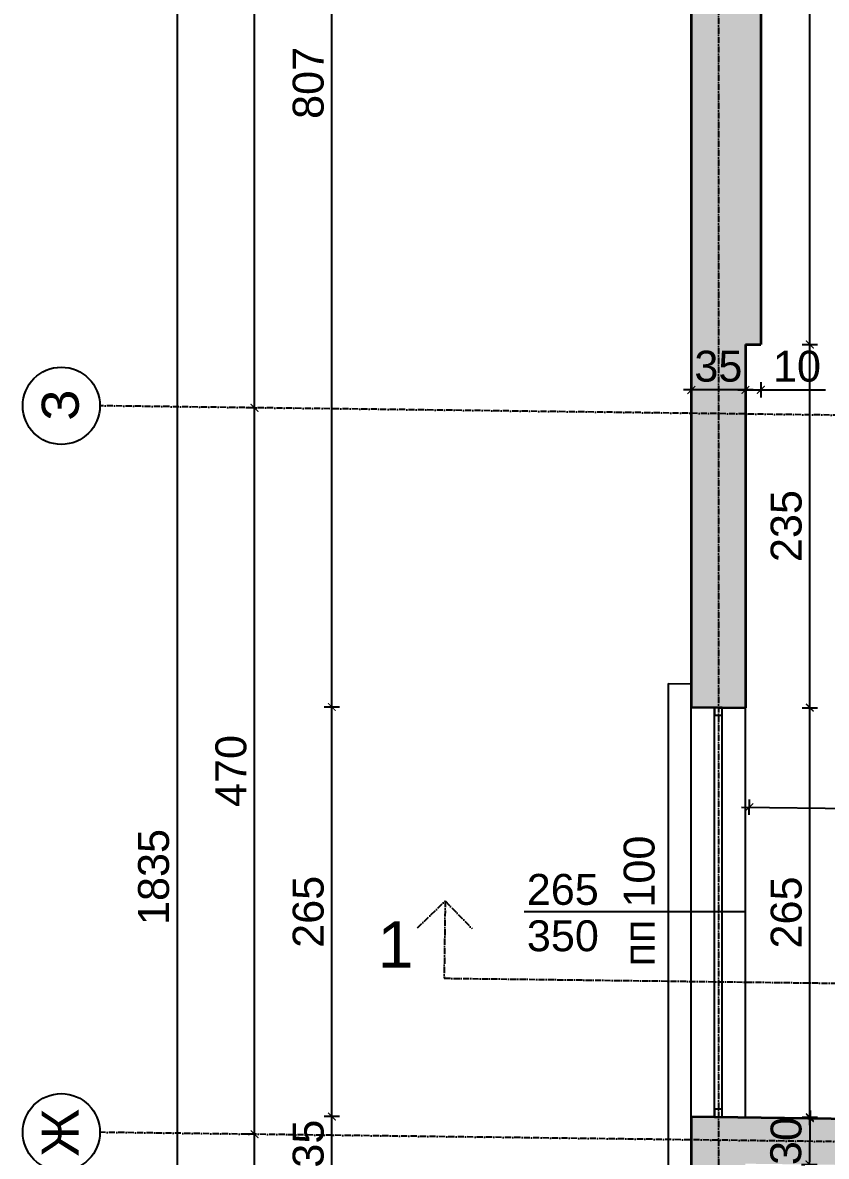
# Model space of a CAD drawing. Header units: inches. Extents: x -72385 to 39588, y -6525 to 66685.
# Drawn here: x -52750 to -52230, y 2029 to 2763 of the extents above; entities that cross this region are included whole.
import ezdxf

# ---------------------------------------------------------------- set-up
doc = ezdxf.new("R2010")
doc.units = ezdxf.units.IN
doc.header["$MEASUREMENT"] = 0
doc.linetypes.add('DashDot', pattern=[0.6, 0.4, -0.1, 0, -0.1])
for name, color, linetype, lineweight in [('Изгледни линии', 253, 'Continuous', 25), ('Линия на разрез', 252, 'DashDot', 25), ('Надписи коти външни', 252, 'Continuous', 25), ('Надписи коти вътрешни', 252, 'Continuous', 25), ('Надписи Оси', 252, 'Continuous', 25), ('Надписи прозорци', 252, 'Continuous', 25), ('Оси', 252, 'DashDot', 25), ('Прозорци', 251, 'Continuous', 25), ('Разрезни линии', 7, 'Continuous', 35), ('Щрих стени', 254, 'Continuous', 25)]:
    doc.layers.add(name, color=color, linetype=linetype, lineweight=lineweight)
doc.styles.add('Arial Regular', font='arial.ttf')
doc.styles.get("Standard").update_dxf_attribs({"font": 'arial.ttf'})
doc.dimstyles.new('Annotative', dxfattribs={"dimscale": 0, "dimtxt": 20, "dimasz": 5, "dimexe": 5, "dimexo": 5, "dimgap": 5, "dimtad": 1, "dimdec": 0, "dimzin": 0, "dimdsep": 46, "dimtxsty": 'Standard', "dimblk": 'ARCHTICK', "dimcen": 5, "dimdle": 5, "dimadec": 0, "dimazin": 0, "dimtfac": 1, "dimtdec": 0, "dimtofl": 0, "dimtmove": 0, "dimatfit": 3, "dimldrblk": 'ARCHTICK', "dimfxl": 5, "dimfxlon": 1, "dimtolj": 1, "dimtzin": 0, "dimarcsym": 1})

# ---------------------------------------------------------------- blocks, each defined once
blk = doc.blocks.new('_ArchTick')
at = {"color": 0, "linetype": 'ByBlock', "const_width": 0.15}
blk.add_lwpolyline([(-0.5, -0.5), (0.5, 0.5)], dxfattribs=at)
blk = doc.blocks.new('*D1707')
at = {"layer": 'Defpoints', "color": 0, "ltscale": 50, "transparency": 16777216}
for p in [(-52282.34, 2319.48), (-52240.65, 2319.48), (-52282.34, 2054.46)]:
    blk.add_point(p, dxfattribs=at)
at = {"layer": 'Надписи коти вътрешни', "color": 0, "lineweight": -2, "ltscale": 50, "transparency": 16777216}
for p, q in [((-52245.65, 2319.48), (-52235.65, 2319.48)), ((-52240.65, 2049.46), (-52240.65, 2324.48)), ((-52245.65, 2054.46), (-52235.65, 2054.46))]:
    blk.add_line(p, q, dxfattribs=at)
at = {"layer": 'Надписи коти вътрешни', "color": 0, "lineweight": -2, "ltscale": 50, "transparency": 16777216, "xscale": 5, "yscale": 5, "zscale": 5}
for p, rotation in [((-52240.65, 2319.48), 90), ((-52240.65, 2054.46), 270)]:
    blk.add_blockref('_ArchTick', p, dxfattribs=dict(at, rotation=rotation))
at = {"layer": 'Надписи коти вътрешни', "color": 0, "ltscale": 50, "transparency": 16777216, "insert": (-52255.86, 2186.97), "char_height": 20, "attachment_point": 5, "rotation": 90}
blk.add_mtext('\\A1;265', dxfattribs=at)
blk = doc.blocks.new('*D1708')
at = {"layer": 'Defpoints', "color": 0, "ltscale": 50, "transparency": 16777216}
for p in [(-52282.34, 2554.5), (-52240.65, 2554.5), (-52282.34, 2319.46)]:
    blk.add_point(p, dxfattribs=at)
at = {"layer": 'Надписи коти вътрешни', "color": 0, "lineweight": -2, "ltscale": 50, "transparency": 16777216}
for p, q in [((-52245.65, 2554.5), (-52235.65, 2554.5)), ((-52240.65, 2314.46), (-52240.65, 2559.5)), ((-52245.65, 2319.46), (-52235.65, 2319.46))]:
    blk.add_line(p, q, dxfattribs=at)
at = {"layer": 'Надписи коти вътрешни', "color": 0, "lineweight": -2, "ltscale": 50, "transparency": 16777216, "xscale": 5, "yscale": 5, "zscale": 5}
for p, rotation in [((-52240.65, 2554.5), 90), ((-52240.65, 2319.46), 270)]:
    blk.add_blockref('_ArchTick', p, dxfattribs=dict(at, rotation=rotation))
at = {"layer": 'Надписи коти вътрешни', "color": 0, "ltscale": 50, "transparency": 16777216, "insert": (-52255.87, 2436.98), "char_height": 20, "attachment_point": 5, "rotation": 90}
blk.add_mtext('\\A1;235', dxfattribs=at)
blk = doc.blocks.new('*D1709')
at = {"layer": 'Defpoints', "color": 0, "ltscale": 50, "transparency": 16777216}
for p in [(-52272.34, 3091.91), (-52240.65, 3091.91), (-52272.34, 2554.37)]:
    blk.add_point(p, dxfattribs=at)
at = {"layer": 'Надписи коти вътрешни', "color": 0, "lineweight": -2, "ltscale": 50, "transparency": 16777216}
for p, q in [((-52240.65, 2549.37), (-52240.65, 3096.91)), ((-52245.65, 3091.91), (-52235.65, 3091.91)), ((-52245.65, 2554.37), (-52235.65, 2554.37))]:
    blk.add_line(p, q, dxfattribs=at)
at = {"layer": 'Надписи коти вътрешни', "color": 0, "lineweight": -2, "ltscale": 50, "transparency": 16777216, "xscale": 5, "yscale": 5, "zscale": 5}
for p, rotation in [((-52240.65, 3091.91), 90), ((-52240.65, 2554.37), 270)]:
    blk.add_blockref('_ArchTick', p, dxfattribs=dict(at, rotation=rotation))
at = {"layer": 'Надписи коти вътрешни', "color": 0, "ltscale": 50, "transparency": 16777216, "insert": (-52255.87, 2823.14), "char_height": 20, "attachment_point": 5, "rotation": 90}
blk.add_mtext('\\A1;538', dxfattribs=at)
blk = doc.blocks.new('*D1710')
at = {"layer": 'Defpoints', "color": 0, "ltscale": 50, "transparency": 16777216}
for p in [(-52282.34, 2554.5), (-52272.34, 2554.5), (-52272.34, 2525.07)]:
    blk.add_point(p, dxfattribs=at)
at = {"layer": 'Надписи коти вътрешни', "color": 0, "lineweight": -2, "ltscale": 50, "transparency": 16777216}
for p, q in [((-52287.34, 2525.07), (-52272.34, 2525.07)), ((-52282.34, 2530.07), (-52282.34, 2520.07)), ((-52272.34, 2530.07), (-52272.34, 2520.07)), ((-52272.34, 2525.07), (-52230.64, 2525.07))]:
    blk.add_line(p, q, dxfattribs=at)
at = {"layer": 'Надписи коти вътрешни', "color": 0, "lineweight": -2, "ltscale": 50, "transparency": 16777216, "xscale": 5, "yscale": 5, "zscale": 5, "rotation": 180}
blk.add_blockref('_ArchTick', (-52282.34, 2525.07), dxfattribs=at)
at = {"layer": 'Надписи коти вътрешни', "color": 0, "lineweight": -2, "ltscale": 50, "transparency": 16777216, "xscale": 5, "yscale": 5, "zscale": 5}
blk.add_blockref('_ArchTick', (-52272.34, 2525.07), dxfattribs=at)
at = {"layer": 'Надписи коти вътрешни', "color": 0, "ltscale": 50, "transparency": 16777216, "insert": (-52248.99, 2540.28), "char_height": 20, "attachment_point": 5}
blk.add_mtext('\\A1;10', dxfattribs=at)
blk = doc.blocks.new('*D1711')
at = {"layer": 'Defpoints', "color": 0, "ltscale": 50, "transparency": 16777216}
for p in [(-52099.78, 2252.84), (-52282.34, 2054.46), (-52102.34, 2052.17)]:
    blk.add_point(p, dxfattribs=at)
at = {"layer": 'Надписи коти вътрешни', "color": 0, "lineweight": -2, "ltscale": 50, "transparency": 16777216}
for p, q in [((-52279.85, 2250.13), (-52279.72, 2260.13)), ((-52284.78, 2255.19), (-52094.78, 2252.77)), ((-52099.85, 2247.84), (-52099.72, 2257.84))]:
    blk.add_line(p, q, dxfattribs=at)
at = {"layer": 'Надписи коти вътрешни', "color": 0, "lineweight": -2, "ltscale": 50, "transparency": 16777216, "xscale": 5, "yscale": 5, "zscale": 5}
for p, rotation in [((-52279.78, 2255.13), 179.2706286525501), ((-52099.78, 2252.84), 359.2706286525501)]:
    blk.add_blockref('_ArchTick', p, dxfattribs=dict(at, rotation=rotation))
at = {"layer": 'Надписи коти вътрешни', "color": 0, "ltscale": 50, "transparency": 16777216, "insert": (-52189.59, 2269.19), "char_height": 20, "attachment_point": 5, "rotation": 359.27063}
blk.add_mtext('\\A1;180', dxfattribs=at)
blk = doc.blocks.new('*D6457')
at = {"layer": 'Defpoints', "color": 0, "ltscale": 50, "transparency": 16777216}
for p in [(-52549.84, 2054.9), (-52317.34, 2054.9), (-52317.34, 2019.9)]:
    blk.add_point(p, dxfattribs=at)
at = {"layer": 'Надписи коти външни', "color": 0, "lineweight": -2, "ltscale": 50, "transparency": 16777216}
for p, q in [((-52544.84, 2054.9), (-52554.84, 2054.9)), ((-52549.84, 2014.9), (-52549.84, 2059.9)), ((-52544.84, 2019.9), (-52554.84, 2019.9))]:
    blk.add_line(p, q, dxfattribs=at)
at = {"layer": 'Надписи коти външни', "color": 0, "lineweight": -2, "ltscale": 50, "transparency": 16777216, "xscale": 5, "yscale": 5, "zscale": 5}
for p, rotation in [((-52549.84, 2054.9), 90), ((-52549.84, 2019.9), 270)]:
    blk.add_blockref('_ArchTick', p, dxfattribs=dict(at, rotation=rotation))
at = {"layer": 'Надписи коти външни', "color": 0, "ltscale": 50, "transparency": 16777216, "insert": (-52565.06, 2037.4), "char_height": 20, "attachment_point": 5, "rotation": 90}
blk.add_mtext('\\A1;35', dxfattribs=at)
blk = doc.blocks.new('*D6458')
at = {"layer": 'Defpoints', "color": 0, "ltscale": 50, "transparency": 16777216}
for p in [(-52549.84, 2319.9), (-52317.34, 2319.9), (-52317.34, 2054.9)]:
    blk.add_point(p, dxfattribs=at)
at = {"layer": 'Надписи коти външни', "color": 0, "lineweight": -2, "ltscale": 50, "transparency": 16777216}
for p, q in [((-52544.84, 2319.9), (-52554.84, 2319.9)), ((-52549.84, 2049.9), (-52549.84, 2324.9)), ((-52544.84, 2054.9), (-52554.84, 2054.9))]:
    blk.add_line(p, q, dxfattribs=at)
at = {"layer": 'Надписи коти външни', "color": 0, "lineweight": -2, "ltscale": 50, "transparency": 16777216, "xscale": 5, "yscale": 5, "zscale": 5}
for p, rotation in [((-52549.84, 2319.9), 90), ((-52549.84, 2054.9), 270)]:
    blk.add_blockref('_ArchTick', p, dxfattribs=dict(at, rotation=rotation))
at = {"layer": 'Надписи коти външни', "color": 0, "ltscale": 50, "transparency": 16777216, "insert": (-52565.05, 2187.4), "char_height": 20, "attachment_point": 5, "rotation": 90}
blk.add_mtext('\\A1;265', dxfattribs=at)
blk = doc.blocks.new('*D6459')
at = {"layer": 'Defpoints', "color": 0, "ltscale": 50, "transparency": 16777216}
for p in [(-52549.84, 3127.49), (-52317.34, 3127.49), (-52317.34, 2319.9)]:
    blk.add_point(p, dxfattribs=at)
at = {"layer": 'Надписи коти външни', "color": 0, "lineweight": -2, "ltscale": 50, "transparency": 16777216}
for p, q in [((-52549.84, 2314.9), (-52549.84, 3132.49)), ((-52544.84, 3127.49), (-52554.84, 3127.49)), ((-52544.84, 2319.9), (-52554.84, 2319.9))]:
    blk.add_line(p, q, dxfattribs=at)
at = {"layer": 'Надписи коти външни', "color": 0, "lineweight": -2, "ltscale": 50, "transparency": 16777216, "xscale": 5, "yscale": 5, "zscale": 5}
for p, rotation in [((-52549.84, 3127.49), 90), ((-52549.84, 2319.9), 270)]:
    blk.add_blockref('_ArchTick', p, dxfattribs=dict(at, rotation=rotation))
at = {"layer": 'Надписи коти външни', "color": 0, "ltscale": 50, "transparency": 16777216, "insert": (-52565.05, 2723.7), "char_height": 20, "attachment_point": 5, "rotation": 90}
blk.add_mtext('\\A1;807', dxfattribs=at)
blk = doc.blocks.new('*D6460')
at = {"layer": 'Defpoints', "color": 0, "ltscale": 50, "transparency": 16777216}
for p in [(-52317.34, 3127.49), (-52649.84, 1292.34), (-52317.34, 1292.34)]:
    blk.add_point(p, dxfattribs=at)
at = {"layer": 'Надписи коти външни', "color": 0, "lineweight": -2, "ltscale": 50, "transparency": 16777216}
for p, q in [((-52649.84, 3132.49), (-52649.84, 1287.34)), ((-52644.84, 3127.49), (-52654.84, 3127.49)), ((-52644.84, 1292.34), (-52654.84, 1292.34))]:
    blk.add_line(p, q, dxfattribs=at)
at = {"layer": 'Надписи коти външни', "color": 0, "lineweight": -2, "ltscale": 50, "transparency": 16777216, "xscale": 5, "yscale": 5, "zscale": 5}
for p, rotation in [((-52649.84, 3127.49), 90), ((-52649.84, 1292.34), 270)]:
    blk.add_blockref('_ArchTick', p, dxfattribs=dict(at, rotation=rotation))
at = {"layer": 'Надписи коти външни', "color": 0, "ltscale": 50, "transparency": 16777216, "insert": (-52665.06, 2209.92), "char_height": 20, "attachment_point": 5, "rotation": 90}
blk.add_mtext('\\A1;1835', dxfattribs=at)
blk = doc.blocks.new('*D6461')
at = {"layer": 'Defpoints', "color": 0, "ltscale": 50, "transparency": 16777216}
for p in [(-52599.84, 2043.5), (-52599.84, 2043.5), (-52599.84, 1313.44)]:
    blk.add_point(p, dxfattribs=at)
at = {"layer": 'Надписи коти външни', "color": 0, "lineweight": -2, "ltscale": 50, "transparency": 16777216}
for p, q in [((-52599.84, 1308.44), (-52599.84, 2048.5)), ((-52599.84, 2043.5), (-52604.84, 2043.5)), ((-52599.84, 1313.44), (-52604.84, 1313.44))]:
    blk.add_line(p, q, dxfattribs=at)
at = {"layer": 'Надписи коти външни', "color": 0, "lineweight": -2, "ltscale": 50, "transparency": 16777216, "xscale": 5, "yscale": 5, "zscale": 5}
for p, rotation in [((-52599.84, 2043.5), 90), ((-52599.84, 1313.44), 270)]:
    blk.add_blockref('_ArchTick', p, dxfattribs=dict(at, rotation=rotation))
at = {"layer": 'Надписи коти външни', "color": 0, "ltscale": 50, "transparency": 16777216, "insert": (-52615.06, 1678.47), "char_height": 20, "attachment_point": 5, "rotation": 90}
blk.add_mtext('\\A1;730', dxfattribs=at)
blk = doc.blocks.new('*D6462')
at = {"layer": 'Defpoints', "color": 0, "ltscale": 50, "transparency": 16777216}
for p in [(-52599.84, 3113.58), (-52599.84, 3113.58), (-52599.84, 2513.51)]:
    blk.add_point(p, dxfattribs=at)
at = {"layer": 'Надписи коти външни', "color": 0, "lineweight": -2, "ltscale": 50, "transparency": 16777216}
for p, q in [((-52599.84, 2508.51), (-52599.84, 3118.58)), ((-52599.84, 3113.58), (-52604.84, 3113.58)), ((-52599.84, 2513.51), (-52604.84, 2513.51))]:
    blk.add_line(p, q, dxfattribs=at)
at = {"layer": 'Надписи коти външни', "color": 0, "lineweight": -2, "ltscale": 50, "transparency": 16777216, "xscale": 5, "yscale": 5, "zscale": 5}
for p, rotation in [((-52599.84, 3113.58), 90), ((-52599.84, 2513.51), 270)]:
    blk.add_blockref('_ArchTick', p, dxfattribs=dict(at, rotation=rotation))
at = {"layer": 'Надписи коти външни', "color": 0, "ltscale": 50, "transparency": 16777216, "insert": (-52615.05, 2813.55), "char_height": 20, "attachment_point": 5, "rotation": 90}
blk.add_mtext('\\A1;600', dxfattribs=at)
blk = doc.blocks.new('*D6463')
at = {"layer": 'Defpoints', "color": 0, "ltscale": 50, "transparency": 16777216}
for p in [(-52599.84, 2513.51), (-52599.82, 2513.51), (-52599.82, 2043.5)]:
    blk.add_point(p, dxfattribs=at)
at = {"layer": 'Надписи коти външни', "color": 0, "lineweight": -2, "ltscale": 50, "transparency": 16777216}
for p, q in [((-52599.84, 2038.5), (-52599.84, 2518.51)), ((-52599.84, 2513.51), (-52604.84, 2513.51)), ((-52599.84, 2043.5), (-52604.84, 2043.5))]:
    blk.add_line(p, q, dxfattribs=at)
at = {"layer": 'Надписи коти външни', "color": 0, "lineweight": -2, "ltscale": 50, "transparency": 16777216, "xscale": 5, "yscale": 5, "zscale": 5}
for p, rotation in [((-52599.84, 2513.51), 90), ((-52599.84, 2043.5), 270)]:
    blk.add_blockref('_ArchTick', p, dxfattribs=dict(at, rotation=rotation))
at = {"layer": 'Надписи коти външни', "color": 0, "ltscale": 50, "transparency": 16777216, "insert": (-52615.05, 2278.51), "char_height": 20, "attachment_point": 5, "rotation": 90}
blk.add_mtext('\\A1;470', dxfattribs=at)
blk = doc.blocks.new('*D7999')
at = {"layer": 'Defpoints', "color": 0, "ltscale": 10, "transparency": 16777216}
for p in [(-52317.34, 2554.5), (-52282.34, 2554.5), (-52317.34, 2525.07)]:
    blk.add_point(p, dxfattribs=at)
at = {"layer": 'Надписи коти вътрешни', "color": 0, "lineweight": -2, "ltscale": 10, "transparency": 16777216}
for p, q in [((-52277.34, 2525.07), (-52322.34, 2525.07)), ((-52317.34, 2530.07), (-52317.34, 2520.07)), ((-52282.34, 2530.07), (-52282.34, 2520.07))]:
    blk.add_line(p, q, dxfattribs=at)
at = {"layer": 'Надписи коти вътрешни', "color": 0, "lineweight": -2, "ltscale": 10, "transparency": 16777216, "xscale": 5, "yscale": 5, "zscale": 5, "rotation": 180.0000000000007}
blk.add_blockref('_ArchTick', (-52317.34, 2525.07), dxfattribs=at)
at = {"layer": 'Надписи коти вътрешни', "color": 0, "lineweight": -2, "ltscale": 10, "transparency": 16777216, "xscale": 5, "yscale": 5, "zscale": 5}
blk.add_blockref('_ArchTick', (-52282.34, 2525.07), dxfattribs=at)
at = {"layer": 'Надписи коти вътрешни', "color": 0, "ltscale": 10, "transparency": 16777216, "insert": (-52299.84, 2540.29), "char_height": 20, "attachment_point": 5}
blk.add_mtext('\\A1;35', dxfattribs=at)
blk = doc.blocks.new('*D8004')
at = {"layer": 'Defpoints', "color": 0, "ltscale": 10, "transparency": 16777216}
for p in [(-52282.34, 2054.46), (-52282.72, 2024.46), (-52240.99, 2023.93)]:
    blk.add_point(p, dxfattribs=at)
at = {"layer": 'Надписи коти вътрешни', "color": 0, "lineweight": -2, "ltscale": 10, "transparency": 16777216}
for p, q in [((-52245.61, 2053.99), (-52235.61, 2053.86)), ((-52240.55, 2058.93), (-52241.05, 2018.93)), ((-52245.99, 2023.99), (-52235.99, 2023.86))]:
    blk.add_line(p, q, dxfattribs=at)
at = {"layer": 'Надписи коти вътрешни', "color": 0, "lineweight": -2, "ltscale": 10, "transparency": 16777216, "xscale": 5, "yscale": 5, "zscale": 5}
for p, rotation in [((-52240.61, 2053.93), 89.2706286525346), ((-52240.99, 2023.93), 269.2706286525346)]:
    blk.add_blockref('_ArchTick', p, dxfattribs=dict(at, rotation=rotation))
at = {"layer": 'Надписи коти вътрешни', "color": 0, "ltscale": 10, "transparency": 16777216, "insert": (-52256.02, 2039.12), "char_height": 20, "attachment_point": 5, "rotation": 89.27063}
blk.add_mtext('\\A1;30', dxfattribs=at)

msp = doc.modelspace()

# ---------------------------------------------------------------- hatches: boundary and pattern name
at = {"layer": 'Щрих стени', "ltscale": 10}
h = msp.add_hatch(color=256, dxfattribs=at)
h.dxf.hatch_style = 1
h.paths.add_polyline_path([(-51802.34, 3120.93), (-52317.34, 3127.49), (-52317.34, 2319.92), (-52282.34, 2319.48), (-52282.34, 2554.5), (-52272.34, 2554.37), (-52272.34, 3091.91), (-52102.34, 3089.75), (-52102.34, 3054.75), (-52072.34, 3054.36), (-52072.34, 3089.37), (-51747.34, 3085.23), (-51747.34, 3050.23), (-51717.34, 3049.85), (-51717.34, 3084.85), (-51702.34, 3084.66), (-51702.34, 3104.66), (-51802.34, 3105.93)])
h.paths.add_polyline_path([(-52062.34, 2919.23), (-52072.34, 2919.35), (-52072.34, 2964.36), (-52102.34, 2964.74), (-52102.34, 2177.18), (-52072.34, 2176.79), (-52072.34, 2889.35), (-52062.34, 2889.22)])
h.paths.add_polyline_path([(-51677.34, 2914.33), (-51687.34, 2914.45), (-51687.34, 2929.45), (-51717.34, 2929.84), (-51717.34, 2959.84), (-51747.34, 2960.22), (-51747.34, 2915.22), (-51962.34, 2917.95), (-51962.34, 2887.95), (-51677.34, 2884.32)])
h.paths.add_polyline_path([(-51367.34, 3115.4), (-51612.34, 3118.51), (-51612.34, 3083.51), (-51397.34, 3080.77), (-51397.34, 2520.73), (-51402.34, 2520.79), (-51402.34, 2475.79), (-51397.34, 2475.73), (-51397.34, 2043.19), (-51547.34, 2045.1), (-51547.34, 2395.13), (-51577.34, 2395.51), (-51577.34, 2045.48), (-51592.34, 2045.67), (-51592.34, 2015.67), (-51397.34, 2013.19), (-51397.34, 1895.68), (-51399.84, 1895.71), (-51399.84, 1860.71), (-51397.34, 1860.68), (-51397.34, 1858.18), (-51367.34, 1857.79), (-51367.34, 1860.29), (-51337.34, 1859.91), (-51248.77, 1901.06), (-51255.09, 1914.66), (-51337.34, 1876.45), (-51337.34, 1894.91), (-51367.34, 1895.3), (-51367.34, 2485.34), (-51337.34, 2484.96), (-51337.34, 2519.97), (-51367.34, 2520.35)])
h.paths.add_polyline_path([(-51547.34, 2912.67), (-51577.34, 2913.05), (-51577.34, 2495.52), (-51547.34, 2495.14)], flags=17)
h.paths.add_polyline_path([(-51692.34, 2046.95), (-52072.34, 2051.78), (-52072.34, 2076.79), (-52102.34, 2077.17), (-52102.34, 2052.17), (-52317.34, 2054.9), (-52317.34, 2019.9), (-52282.34, 2019.45), (-52282.34, 2024.45), (-51747.34, 2017.64), (-51747.34, 1905.13), (-51717.34, 1904.75), (-51717.34, 2017.26), (-51692.34, 2016.94)])
h.paths.add_polyline_path([(-51597.34, 1695.71), (-51717.34, 1697.24), (-51717.34, 1804.74), (-51747.34, 1805.13), (-51747.34, 1697.62), (-52282.34, 1704.43), (-52282.34, 1754.45), (-52317.34, 1754.9), (-52317.34, 1292.34), (-51967.34, 1287.88), (-51967.34, 1322.89), (-52282.34, 1326.9), (-52282.34, 1674.43), (-51597.34, 1665.71)])
h.paths.add_polyline_path([(-51667.34, 1319.07), (-51702.34, 1319.51), (-51702.34, 1284.51), (-51667.34, 1284.07)])
h.paths.add_polyline_path([(-51367.34, 1707.78), (-51397.34, 1708.16), (-51397.34, 1693.16), (-51497.34, 1694.44), (-51497.34, 1664.43), (-51397.34, 1663.16), (-51397.34, 1325.63), (-51402.34, 1325.7), (-51402.34, 1280.69), (-51367.34, 1280.25)])

# ---------------------------------------------------------------- linework, layer by layer
at = {"layer": 'Изгледни линии', "ltscale": 50}
for p, q in [((-52332.34, 2335.12), (-52332.34, 1740.09)), ((-52332.34, 2335.12), (-52317.34, 2334.93)), ((-52317.34, 2054.9), (-52317.34, 2319.9)), ((-52282.34, 2054.46), (-52282.34, 2319.46))]:
    msp.add_line(p, q, dxfattribs=at)
at = {"layer": 'Линия на разрез', "ltscale": 10}
for p, q in [((-52494.48, 2176.99), (-52476.58, 2194.44)), ((-52476.58, 2194.44), (-52477.21, 2144.44)), ((-52476.58, 2194.44), (-52459.13, 2176.54))]:
    msp.add_line(p, q, dxfattribs=at)
msp.add_lwpolyline([(-52477.21, 2144.44), (-41314.83, 2002.34), (-41314.83, 1502.3), (-40082.38, 1486.61)], dxfattribs=at)
at = {"layer": 'Надписи Оси', "ltscale": 50}
for centre in [(-52724.84, 2514.81), (-52724.84, 2044.77)]:
    msp.add_circle(centre, 25, dxfattribs=at)
at = {"layer": 'Надписи прозорци', "ltscale": 50}
msp.add_line((-52282.33, 2187.4), (-52425.48, 2187.4), dxfattribs=at)
at = {"layer": 'Оси', "ltscale": 10}
for p, q in [((-52299.84, 3509.8), (-52299.84, 909.59)), ((-39839.84, 2351.09), (-52699.84, 2514.81))]:
    msp.add_line(p, q, dxfattribs=at)
msp.add_lwpolyline([(-39839.84, 1751.04), (-51384.84, 1898.02), (-51384.84, 2028.03), (-52699.84, 2044.77)], dxfattribs=at)
at = {"layer": 'Прозорци', "ltscale": 50}
for p, q in [((-52302.34, 2054.71), (-52302.34, 2319.71)), ((-52297.34, 2054.65), (-52297.34, 2319.65))]:
    msp.add_line(p, q, dxfattribs=at)
for points in [[(-52302.34, 2314.65), (-52297.34, 2314.65), (-52297.34, 2319.65), (-52302.34, 2319.65), (-52302.34, 2314.65)], [(-52302.34, 2054.71), (-52297.34, 2054.71), (-52297.34, 2059.71), (-52302.34, 2059.71), (-52302.34, 2054.71)]]:
    msp.add_lwpolyline(points, dxfattribs=at)
at = {"layer": 'Разрезни линии', "ltscale": 50}
for p, q in [((-52317.34, 3127.49), (-52317.34, 2319.92)), ((-52272.34, 3091.91), (-52272.34, 2554.37)), ((-52282.34, 2554.5), (-52282.34, 2319.48)), ((-52282.34, 2554.5), (-52272.34, 2554.37)), ((-52317.34, 2319.92), (-52282.34, 2319.48)), ((-52317.34, 2054.9), (-52102.34, 2052.17)), ((-52317.34, 2054.9), (-52317.34, 2019.9))]:
    msp.add_line(p, q, dxfattribs=at)

# ---------------------------------------------------------------- texts
at = {"layer": 'Линия на разрез', "ltscale": 10, "insert": (-52520.26, 2181.21), "char_height": 30, "width": 270.7337, "attachment_point": 1, "style": 'Arial Regular'}
msp.add_mtext('1', dxfattribs=at)
at = {"layer": 'Надписи Оси', "ltscale": 100, "char_height": 24, "width": 27.2128, "attachment_point": 1, "rotation": 90, "style": 'Arial Regular'}
for s, insert in [('\\pxqc;З', (-52737.56, 2501.67)), ('\\pxqc;Ж', (-52737.56, 2030.92))]:
    msp.add_mtext(s, dxfattribs=dict(at, insert=insert))
at = {"layer": 'Надписи прозорци', "ltscale": 100, "insert": (-52361.12, 2152.09), "char_height": 20, "width": 180.4891, "attachment_point": 1, "rotation": 90, "style": 'Arial Regular'}
msp.add_mtext('пп 100', dxfattribs=at)
at = {"layer": 'Надписи прозорци', "ltscale": 100, "char_height": 20, "width": 180.4891, "attachment_point": 3, "style": 'Arial Regular'}
for s, insert in [('265', (-52377.19, 2211.92)), ('350', (-52377.11, 2181.92))]:
    msp.add_mtext(s, dxfattribs=dict(at, insert=insert))

# ---------------------------------------------------------------- dimensions: what is measured, and where the dimension line sits
at = {"layer": 'Надписи коти външни', "ltscale": 50}
for p1, p2, distance, picture, middle in [((-52317.34, 3127.49), (-52317.34, 1292.34), -332.5, '*D6460', (-52665.06, 2209.92)), ((-52599.84, 2513.51), (-52599.84, 3113.58), 0, '*D6462', (-52615.05, 2813.55)), ((-52599.82, 2043.5), (-52599.82, 2513.51), 0.02, '*D6463', (-52615.05, 2278.51)), ((-52317.34, 2054.9), (-52317.34, 2319.9), 232.5, '*D6458', (-52565.05, 2187.4)), ((-52599.84, 1313.44), (-52599.84, 2043.5), 0, '*D6461', (-52615.06, 1678.47))]:
    dim = msp.add_aligned_dim(p1=p1, p2=p2, distance=distance, dimstyle='Annotative', override={"dimscale": 0, "dimtix": 0, "dimtofl": 0, "dimtmove": 0, "dimatfit": 3}, dxfattribs=at)
    dim.commit()
    dim.dimension.update_dxf_attribs({"geometry": picture, "text_midpoint": middle})
dim = msp.add_aligned_dim(p1=(-52317.34, 2319.9), p2=(-52317.34, 3127.49), distance=232.5, text='807', dimstyle='Annotative', override={"dimscale": 0, "dimtix": 0, "dimtofl": 0, "dimtmove": 0, "dimatfit": 3}, dxfattribs=at)
dim.commit()
dim.dimension.update_dxf_attribs({"geometry": '*D6459', "text_midpoint": (-52565.05, 2723.7)})
dim = msp.add_linear_dim(base=(-52549.84, 2054.9), p1=(-52317.34, 2019.9), p2=(-52317.34, 2054.9), angle=90, dimstyle='Annotative', override={"dimscale": 0, "dimtix": 0, "dimtofl": 0, "dimtmove": 0, "dimatfit": 3}, dxfattribs=at)
dim.commit()
dim.dimension.update_dxf_attribs({"geometry": '*D6457', "text_midpoint": (-52549.84, 2037.4), "dimtype": 129})
at = {"layer": 'Надписи коти вътрешни', "ltscale": 50}
for base, p1, p2, picture, middle in [((-52240.65, 3091.91), (-52272.34, 2554.37), (-52272.34, 3091.91), '*D1709', (-52255.87, 2823.14)), ((-52240.65, 2554.5), (-52282.34, 2319.46), (-52282.34, 2554.5), '*D1708', (-52255.87, 2436.98))]:
    dim = msp.add_linear_dim(base=base, p1=p1, p2=p2, angle=90, dimstyle='Annotative', override={"dimscale": 0, "dimtix": 0, "dimtofl": 0, "dimtmove": 0, "dimatfit": 3}, dxfattribs=at)
    dim.commit()
    dim.dimension.update_dxf_attribs({"geometry": picture, "text_midpoint": middle})
at = {"layer": 'Надписи коти вътрешни', "ltscale": 10}
for base, p1, p2, angle, picture, middle in [((-52317.34, 2525.07), (-52282.34, 2554.5), (-52317.34, 2554.5), 180, '*D7999', (-52299.84, 2525.07)), ((-52240.99, 2023.93), (-52282.34, 2054.46), (-52282.72, 2024.46), 269.27063, '*D8004', (-52240.8, 2038.93))]:
    dim = msp.add_linear_dim(base=base, p1=p1, p2=p2, angle=angle, dimstyle='Annotative', override={"dimscale": 0, "dimtix": 0, "dimtofl": 0, "dimtmove": 0, "dimatfit": 3}, dxfattribs=at)
    dim.commit()
    dim.dimension.update_dxf_attribs({"geometry": picture, "text_midpoint": middle, "dimtype": 129})
at = {"layer": 'Надписи коти вътрешни', "ltscale": 50}
dim = msp.add_linear_dim(base=(-52272.34, 2525.07), p1=(-52282.34, 2554.5), p2=(-52272.34, 2554.5), dimstyle='Annotative', override={"dimscale": 0, "dimtix": 0, "dimtofl": 0, "dimtmove": 0, "dimatfit": 3}, dxfattribs=at)
dim.commit()
dim.dimension.update_dxf_attribs({"geometry": '*D1710', "text_midpoint": (-52248.99, 2540.28)})
for p2, distance, picture, middle in [((-52282.34, 2319.48), -41.69, '*D1707', (-52255.86, 2186.97)), ((-52102.34, 2052.17), 200.69, '*D1711', (-52189.59, 2269.19))]:
    dim = msp.add_aligned_dim(p1=(-52282.34, 2054.46), p2=p2, distance=distance, dimstyle='Annotative', override={"dimscale": 0, "dimtix": 0, "dimtofl": 0, "dimtmove": 0, "dimatfit": 3}, dxfattribs=at)
    dim.commit()
    dim.dimension.update_dxf_attribs({"geometry": picture, "text_midpoint": middle})

doc.saveas('drawing.dxf')
